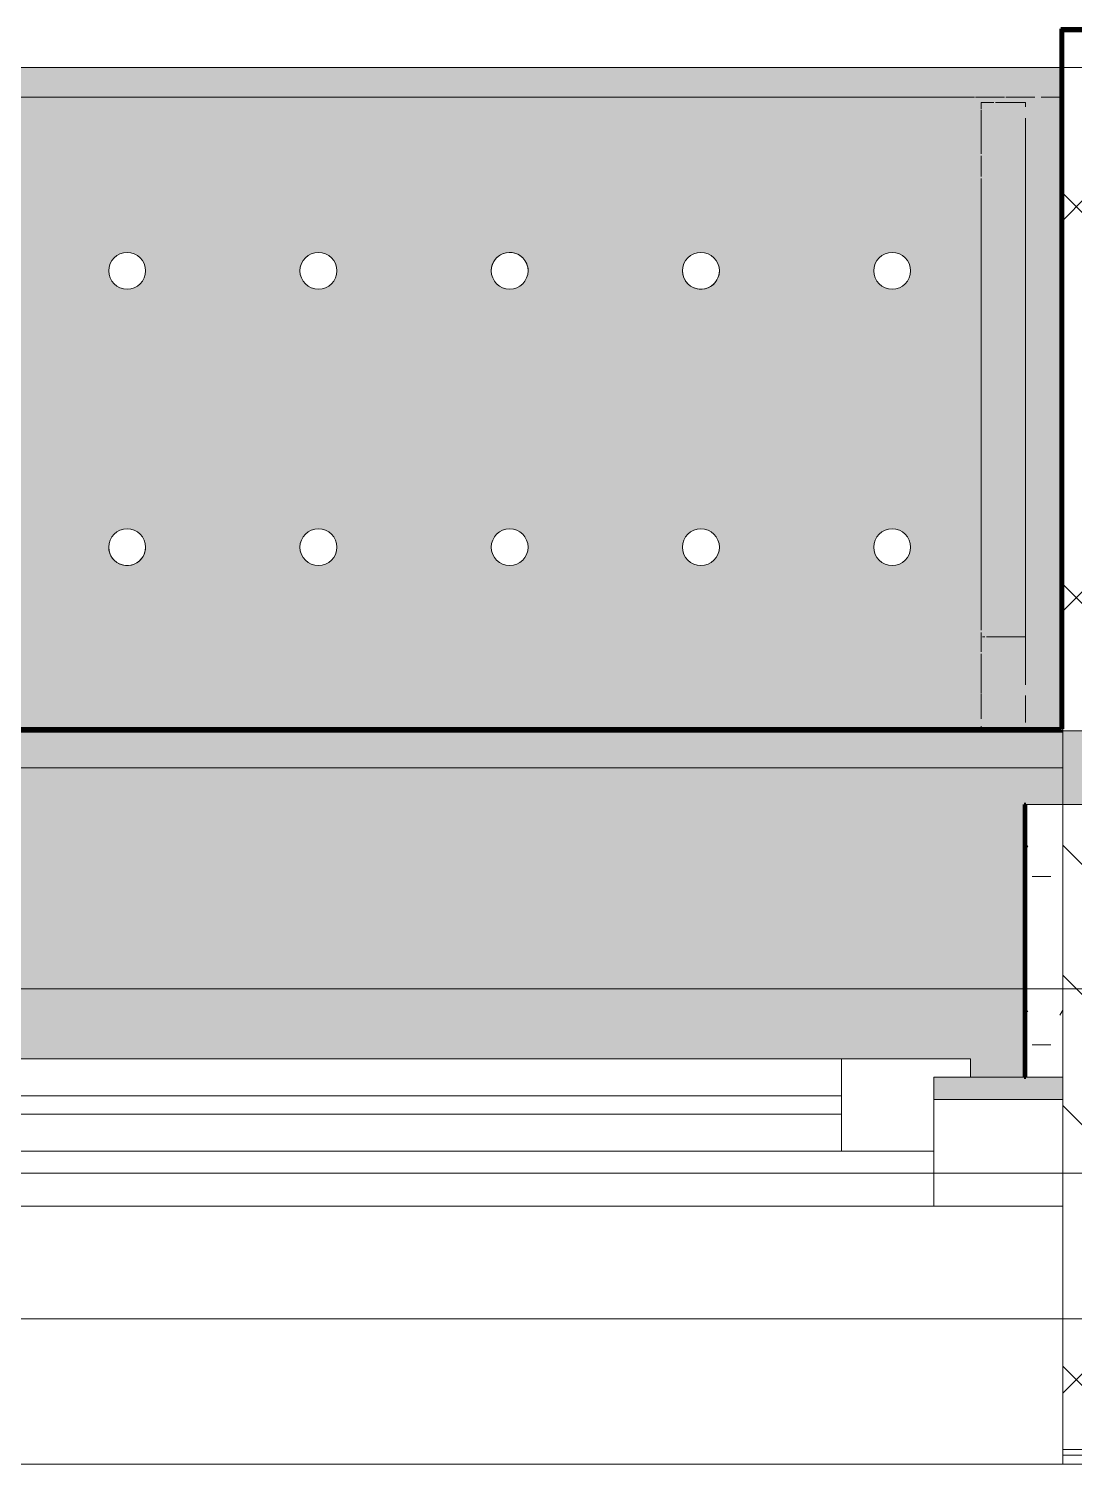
# Model space of a CAD drawing. Header units: millimetres. Extents: x -3245 to 186632, y -8553 to 29000.
# Drawn here: x 11099 to 11666, y -258 to 521 of the extents above; entities that cross this region are included whole.
import ezdxf

# ---------------------------------------------------------------- set-up
doc = ezdxf.new("R2010")
doc.units = ezdxf.units.MM
doc.linetypes.add('Осевая', pattern=[3175, 635, -476.25, 1587.5, -476.25])
for name, color, linetype, lineweight in [('A-GLAZ', 7, 'Continuous', 9), ('A-GLAZ-1', 7, 'Continuous', 13), ('A-WALL', 7, 'Continuous', 9), ('I-WALL', 7, 'Continuous', 9), ('Оси-2', 7, 'Осевая', 9)]:
    doc.layers.add(name, color=color, linetype=linetype, lineweight=lineweight)
for name, color, linetype, lineweight, true_color in [('A-WALL-1', 7, 'Continuous', 9, 0xc0c0c0), ('A-WALL-4', 7, 'Continuous', 9, 0xff80c0), ('I-WALL-10', 7, 'Continuous', 80, 0xff80c0), ('I-WALL-23', 7, 'Continuous', 80, 0xffd2ff), ('I-WALL-5', 7, 'Continuous', 9, 0xc0c0c0), ('I-WALL-6', 7, 'Continuous', 9, 0xcbc7bf), ('I-WALL-8', 7, 'Continuous', 9, 0xd1cbbf), ('S-WALL-ANLY', 7, 'Continuous', 13, 0x008040), ('S-WALL-ANLY-1', 7, 'Continuous', 5, 0x008040), ('Знаки-2', 9, 'Continuous', 9, 0x808080), ('Знаки-3', 7, 'Continuous', 9, 0xd1cabb), ('Знаки-5', 7, 'Continuous', 9, 0xc1bbaf), ('Знаки-6', 7, 'Continuous', 9, 0xaba79f), ('Знаки-7', 7, 'Continuous', 9, 0xd5cdbe), ('Знаки-8', 7, 'Continuous', 9, 0xccc5b7), ('Знаки-9', 7, 'Continuous', 9, 0xd4ccbd)]:
    doc.layers.add(name, color=color, linetype=linetype, lineweight=lineweight, true_color=true_color)
doc.layers.add('Знаки-4', color=7, linetype='Continuous', lineweight=9, transparency=0.5)
pattern_1 = [(0, (0, 0), (121.92, 30.48), [10.058, -81.382, 10.058, -81.382, -487.68]), (0, (0, 0), (121.92, 30.48), [-182.88, 10.058, -172.822, 10.058, -81.382, -213.36]), (0, (0, 0), (121.92, 30.48), [-457.2, 10.058, -50.902, 10.058, -142.342]), (120, (45.72, 15.24), (-87.356454, 90.34582), [10.058, -81.382, 10.058, -81.382, -487.68]), (120, (45.72, 15.24), (-87.356454, 90.34582), [-182.88, 10.058, -172.822, 10.058, -81.382, -213.36]), (120, (45.72, 15.24), (-87.356454, 90.34582), [-457.2, 10.058, -50.902, 10.058, -142.342]), (240, (60.96, 76.2), (-34.563546, -120.82582), [10.058, -81.382, 10.058, -81.382, -487.68]), (240, (60.96, 76.2), (-34.563546, -120.82582), [-182.88, 10.058, -172.822, 10.058, -81.382, -213.36]), (240, (60.96, 76.2), (-34.563546, -120.82582), [-457.2, 10.058, -50.902, 10.058, -142.342])]
pattern_2 = [(45, (0, 0), (-106.066, 106.066), []), (135, (0, 0), (-106.066, -106.066), [])]

# ---------------------------------------------------------------- blocks, each defined once
blk = doc.blocks.new('120_Окно_СКБ_2Ст - 120_Окно_СКБ_2Ст 3100х2500 _мал_створка слева_ 2-V23-План отделки стен 2 этажа в осях 1-12')
at = {"layer": 'A-GLAZ'}
for p, q in [((1550, -57), (-1550, -57)), ((-1430, -107), (600, -107)), ((600, -117), (-1430, -117)), ((-1530, -127), (-1500, -127))]:
    blk.add_line(p, q, dxfattribs=at)
at = {"layer": 'A-GLAZ-1'}
for p, q in [((-1550, -127), (-1550, -57)), ((-1550, -57), (-1480, -57)), ((-1480, -57), (-1480, -127)), ((650, -87), (-1480, -87)), ((-1480, -87), (-1480, -127)), ((-1430, -137), (-1430, -87)), ((-1480, -127), (-1550, -127)), ((-1480, -127), (-1500, -127)), ((-1500, -127), (-1500, -137)), ((-1500, -137), (670, -137)), ((670, -137), (-1500, -137))]:
    blk.add_line(p, q, dxfattribs=at)
blk = doc.blocks.new('Зашивка радиатора_ с перфорацией М6 - Зашивка радиатора_ с перфорацией М6-30947167-План отделки стен 2 этажа в осях 1-12')
at = {"layer": 'Знаки-4'}
for points in [[(1880, 380), (1830, 380), (1830, 368), (1850, 368), (1850, 358), (-320, 358), (-320, 368), (-300, 368), (-300.23, 380), (-370, 380), (-370, 368), (-350, 368), (-350, 220), (-370, 220), (-369.96, 180), (2690, 180), (2690, 380), (2660, 380), (2660, 368), (2680, 368), (2680, 358), (1880, 358), (1880, 368), (1900, 368), (1900, 380)], [(2682.15, -163.94), (-370, -163.94), (-370, -179.94), (2690, -179.94), (2689.45, -163.94), (2682.38, -163.94)], [(-225.86, -163.94), (-260, -164.51), (-259.32, -179.94), (-220, -179.94), (-220.68, -163.94), (-222.83, -163.94)], [(-225.86, -163.94), (-260, -164.51), (-259.32, -179.94), (-220, -179.94), (-220.68, -163.94), (-222.83, -163.94)], [(-239.38, -163.94), (-250, -163.94), (-249.66, -179.94), (-230, -179.94), (-230.34, -163.94), (-237.41, -163.94)], [(-230, -163.94), (-250, -163.94), (-249.66, -179.94), (-230, -179.94), (-230, -164.72)], [(-145.18, -163.94), (-160, -164.19), (-159.32, -179.94), (-120, -179.94), (-120.68, -163.94), (-140.07, -163.94)], [(-132.49, -163.94), (-160, -164.19), (-159.32, -179.94), (-120, -179.94), (-120.68, -163.94), (-131.34, -163.94)], [(-131.34, -163.94), (-150, -164.63), (-149.66, -179.94), (-130, -179.94), (-130.34, -163.94)], [(-135, -163.94), (-150, -164.63), (-149.66, -179.94), (-130, -179.94), (-130.34, -163.94), (-134.82, -163.94)], [(-54.14, -163.94), (-60, -163.94), (-59.32, -179.94), (-20, -179.94), (-20.68, -163.94), (-50, -163.94)], [(-35, -163.94), (-60, -163.94), (-59.32, -179.94), (-20, -179.94), (-20.68, -163.94), (-34.82, -163.94)], [(-47.07, -163.94), (-50, -163.94), (-49.66, -179.94), (-30, -179.94), (-30.34, -163.94), (-45.18, -163.94)], [(-47.07, -163.94), (-50, -163.94), (-49.66, -179.94), (-30, -179.94), (-30.34, -163.94), (-45.18, -163.94)], [(40, -163.94), (40.68, -179.94), (80, -179.94), (79.32, -163.94), (40.68, -163.94)], [(54.82, -163.94), (40, -163.94), (40.68, -179.94), (80, -179.94), (79.32, -163.94), (55, -163.94)], [(52.93, -163.94), (50, -163.94), (50.34, -179.94), (70, -179.94), (69.66, -163.94), (54.82, -163.94)], [(60, -163.94), (50, -163.94), (50.34, -179.94), (70, -179.94), (69.66, -163.94), (62.59, -163.94)], [(160, -163.94), (140, -163.94), (140.68, -179.94), (180, -179.94), (179.32, -163.94), (165.18, -163.94)], [(140, -163.94), (140.68, -179.94), (180, -179.94), (179.32, -163.94), (140.68, -163.94)], [(167.07, -163.94), (150, -163.94), (150.34, -179.94), (170, -179.94), (169.66, -163.94), (168.66, -163.94)], [(150.34, -163.94), (150, -163.94), (150.34, -179.94), (170, -179.94), (169.66, -163.94), (151.34, -163.94)]]:
    blk.add_hatch(color=256, dxfattribs=at).paths.add_polyline_path(points)
h = blk.add_hatch(color=256, dxfattribs=at)
h.paths.add_polyline_path([(2690, 180), (-370, 179), (-370, -179.94), (2690, -179.94), (2690, 135.79)])
h.paths.add_polyline_path([(1175, 90.35), (1180, 89.02), (1183.66, 85.35), (1185, 80.35), (1183.66, 75.35), (1180, 71.69), (1175, 70.35), (1170, 71.69), (1166.34, 75.35), (1165, 80.35), (1166.34, 85.35), (1170, 89.02), (1172.41, 90.01)])
h.paths.add_polyline_path([(1071.25, 90.35), (1076.25, 89.02), (1079.91, 85.35), (1081.25, 80.35), (1079.91, 75.35), (1076.25, 71.69), (1071.25, 70.35), (1066.25, 71.69), (1062.59, 75.35), (1061.25, 80.35), (1062.59, 85.35), (1066.25, 89.02), (1068.66, 90.01)])
h.paths.add_polyline_path([(1278.75, 90.35), (1283.75, 89.02), (1287.41, 85.35), (1288.75, 80.35), (1287.41, 75.35), (1283.75, 71.69), (1278.75, 70.35), (1273.75, 71.69), (1270.09, 75.35), (1268.75, 80.35), (1270.09, 85.35), (1273.75, 89.02), (1276.16, 90.01)])
h.paths.add_polyline_path([(967.5, 90.35), (972.5, 89.02), (976.16, 85.35), (977.5, 80.35), (976.16, 75.35), (972.5, 71.69), (967.5, 70.35), (962.5, 71.69), (958.84, 75.35), (957.5, 80.35), (958.84, 85.35), (962.5, 89.02), (964.91, 90.01)])
h.paths.add_polyline_path([(2523.75, 90.35), (2528.75, 89.02), (2532.41, 85.35), (2533.75, 80.35), (2532.41, 75.35), (2528.75, 71.69), (2523.75, 70.35), (2518.75, 71.69), (2515.09, 75.35), (2513.75, 80.35), (2515.09, 85.35), (2518.75, 89.02), (2521.16, 90.01)])
h.paths.add_polyline_path([(1486.25, 90.35), (1491.25, 89.02), (1494.91, 85.35), (1496.25, 80.35), (1494.91, 75.35), (1491.25, 71.69), (1486.25, 70.35), (1481.25, 71.69), (1477.59, 75.35), (1476.25, 80.35), (1477.59, 85.35), (1481.25, 89.02), (1483.66, 90.01)])
h.paths.add_polyline_path([(2212.5, 90.35), (2217.5, 89.02), (2221.16, 85.35), (2222.5, 80.35), (2221.16, 75.35), (2217.5, 71.69), (2212.5, 70.35), (2207.5, 71.69), (2203.84, 75.35), (2202.5, 80.35), (2203.84, 85.35), (2207.5, 89.02), (2209.91, 90.01)])
h.paths.add_polyline_path([(863.75, 90.35), (868.75, 89.02), (872.41, 85.35), (873.75, 80.35), (872.41, 75.35), (868.75, 71.69), (863.75, 70.35), (858.75, 71.69), (855.09, 75.35), (853.75, 80.35), (855.09, 85.35), (858.75, 89.02), (861.16, 90.01)])
h.paths.add_polyline_path([(2316.25, 90.35), (2321.25, 89.02), (2324.91, 85.35), (2326.25, 80.35), (2324.91, 75.35), (2321.25, 71.69), (2316.25, 70.35), (2311.25, 71.69), (2307.59, 75.35), (2306.25, 80.35), (2307.59, 85.35), (2311.25, 89.02), (2313.66, 90.01)])
h.paths.add_polyline_path([(1797.5, 90.35), (1802.5, 89.02), (1806.16, 85.35), (1807.5, 80.35), (1806.16, 75.35), (1802.5, 71.69), (1797.5, 70.35), (1792.5, 71.69), (1788.84, 75.35), (1787.5, 80.35), (1788.84, 85.35), (1792.5, 89.02), (1794.91, 90.01)])
h.paths.add_polyline_path([(1382.5, 90.35), (1387.5, 89.02), (1391.16, 85.35), (1392.5, 80.35), (1391.16, 75.35), (1387.5, 71.69), (1382.5, 70.35), (1377.19, 71.94), (1373.84, 75.35), (1372.5, 80.35), (1373.84, 85.35), (1377.5, 89.02), (1379.91, 90.01)])
h.paths.add_polyline_path([(2627.5, 90.35), (2632.5, 89.02), (2636.16, 85.35), (2637.5, 80.35), (2636.16, 75.35), (2632.5, 71.69), (2627.5, 70.35), (2622.5, 71.69), (2618.84, 75.35), (2617.5, 80.35), (2618.84, 85.35), (2622.5, 89.02), (2624.91, 90.01)])
h.paths.add_polyline_path([(1901.25, 90.35), (1906.25, 89.02), (1909.91, 85.35), (1911.25, 80.35), (1909.91, 75.35), (1906.25, 71.69), (1901.25, 70.35), (1896.25, 71.69), (1892.59, 75.35), (1891.25, 80.35), (1892.59, 85.35), (1896.25, 89.02), (1898.66, 90.01)])
h.paths.add_polyline_path([(2420, 90.35), (2425, 89.02), (2428.66, 85.35), (2430, 80.35), (2428.66, 75.35), (2425, 71.69), (2420, 70.35), (2415, 71.69), (2411.34, 75.35), (2410, 80.35), (2411.34, 85.35), (2415, 89.02), (2417.41, 90.01)])
h.paths.add_polyline_path([(2005, 90.35), (2010, 89.02), (2013.66, 85.35), (2015, 80.35), (2013.66, 75.35), (2010, 71.69), (2005, 70.35), (2000, 71.69), (1996.34, 75.35), (1995, 80.35), (1996.34, 85.35), (2000, 89.02), (2002.41, 90.01)])
h.paths.add_polyline_path([(1693.75, 90.35), (1698.75, 89.02), (1702.41, 85.35), (1703.75, 80.35), (1702.41, 75.35), (1698.75, 71.69), (1693.75, 70.35), (1688.75, 71.69), (1685.09, 75.35), (1683.75, 80.35), (1685.09, 85.35), (1688.75, 89.02), (1691.16, 90.01)])
h.paths.add_polyline_path([(1590, 90.35), (1595, 89.02), (1598.66, 85.35), (1600, 80.35), (1598.66, 75.35), (1595, 71.69), (1590, 70.35), (1585, 71.69), (1581.34, 75.35), (1580, 80.35), (1581.34, 85.35), (1585, 89.02), (1587.41, 90.01)])
h.paths.add_polyline_path([(2108.75, 90.35), (2113.75, 89.02), (2117.41, 85.35), (2118.75, 80.35), (2117.41, 75.35), (2113.75, 71.69), (2108.75, 70.35), (2103.75, 71.69), (2100.09, 75.35), (2098.75, 80.35), (2100.09, 85.35), (2103.75, 89.02), (2106.16, 90.01)])
h.paths.add_polyline_path([(-70, 90.35), (-65, 89.02), (-61.34, 85.35), (-60, 80.35), (-61.34, 75.35), (-65, 71.69), (-70, 70.35), (-75, 71.69), (-78.66, 75.35), (-80, 80.35), (-78.66, 85.35), (-75, 89.02), (-72.59, 90.01)])
h.paths.add_polyline_path([(760, 90.35), (765, 89.02), (768.66, 85.35), (770, 80.35), (768.66, 75.35), (765, 71.69), (760, 70.35), (755, 71.69), (751.34, 75.35), (750, 80.35), (751.34, 85.35), (755, 89.02), (757.41, 90.01)])
h.paths.add_polyline_path([(656.25, 90.35), (661.25, 89.02), (664.91, 85.35), (666.25, 80.35), (664.91, 75.35), (661.25, 71.69), (656.25, 70.35), (651.25, 71.69), (647.59, 75.35), (646.25, 80.35), (647.59, 85.35), (651.25, 89.02), (653.66, 90.01)])
h.paths.add_polyline_path([(-277.5, 90.35), (-272.5, 89.02), (-268.84, 85.35), (-267.5, 80.35), (-268.84, 75.35), (-272.5, 71.69), (-277.5, 70.35), (-282.5, 71.69), (-286.16, 75.35), (-287.5, 80.35), (-286.16, 85.35), (-282.5, 89.02), (-280.09, 90.01)])
h.paths.add_polyline_path([(-173.75, 90.35), (-168.75, 89.02), (-165.09, 85.35), (-163.75, 80.35), (-165.09, 75.35), (-168.75, 71.69), (-173.75, 70.35), (-178.75, 71.69), (-182.41, 75.35), (-183.75, 80.35), (-182.41, 85.35), (-178.75, 89.02), (-176.34, 90.01)])
h.paths.add_polyline_path([(33.75, 90.35), (38.75, 89.02), (42.41, 85.35), (43.75, 80.35), (42.41, 75.35), (38.75, 71.69), (33.75, 70.35), (28.75, 71.69), (25.09, 75.35), (23.75, 80.35), (25.09, 85.35), (28.75, 89.02), (31.16, 90.01)])
h.paths.add_polyline_path([(448.75, 90.35), (453.75, 89.02), (457.41, 85.35), (458.75, 80.35), (457.41, 75.35), (453.75, 71.69), (448.75, 70.35), (443.75, 71.69), (440.09, 75.35), (438.75, 80.35), (440.09, 85.35), (443.75, 89.02), (446.16, 90.01)])
h.paths.add_polyline_path([(241.25, 90.35), (246.25, 89.02), (249.91, 85.35), (251.25, 80.35), (249.91, 75.35), (246.25, 71.69), (241.25, 70.35), (236.25, 71.69), (232.59, 75.35), (231.25, 80.35), (232.59, 85.35), (236.25, 89.02), (238.66, 90.01)])
h.paths.add_polyline_path([(137.5, 90.35), (142.5, 89.02), (146.16, 85.35), (147.5, 80.35), (146.16, 75.35), (142.5, 71.69), (137.5, 70.35), (132.5, 71.69), (128.84, 75.35), (127.5, 80.35), (128.84, 85.35), (132.5, 89.02), (134.91, 90.01)])
h.paths.add_polyline_path([(552.5, 90.35), (557.5, 89.02), (561.16, 85.35), (562.5, 80.35), (561.16, 75.35), (557.5, 71.69), (552.5, 70.35), (547.5, 71.69), (543.84, 75.35), (542.5, 80.35), (543.84, 85.35), (547.5, 89.02), (549.91, 90.01)])
h.paths.add_polyline_path([(345, 90.35), (350, 89.02), (353.66, 85.35), (355, 80.35), (353.66, 75.35), (350, 71.69), (345, 70.35), (340, 71.69), (336.34, 75.35), (335, 80.35), (336.34, 85.35), (340, 89.02), (342.41, 90.01)])
h.paths.add_polyline_path([(2108.75, -59.65), (2113.75, -60.98), (2117.41, -64.65), (2118.75, -69.65), (2117.41, -74.65), (2113.75, -78.31), (2108.75, -79.65), (2103.75, -78.31), (2100.09, -74.65), (2098.75, -69.65), (2100.09, -64.65), (2103.75, -60.98), (2106.16, -59.99)])
h.paths.add_polyline_path([(1278.75, -59.65), (1283.75, -60.98), (1287.41, -64.65), (1288.75, -69.65), (1287.41, -74.65), (1283.75, -78.31), (1278.75, -79.65), (1273.75, -78.31), (1270.09, -74.65), (1268.75, -69.65), (1270.09, -64.65), (1273.75, -60.98), (1276.16, -59.99)])
h.paths.add_polyline_path([(1071.25, -59.65), (1076.25, -60.98), (1079.91, -64.65), (1081.25, -69.65), (1079.91, -74.65), (1076.25, -78.31), (1071.25, -79.65), (1066.25, -78.31), (1062.59, -74.65), (1061.25, -69.65), (1062.59, -64.65), (1066.25, -60.98), (1068.66, -59.99)])
h.paths.add_polyline_path([(2316.25, -59.65), (2321.25, -60.98), (2324.91, -64.65), (2326.25, -69.65), (2324.91, -74.65), (2321.25, -78.31), (2316.25, -79.65), (2311.25, -78.31), (2307.59, -74.65), (2306.25, -69.65), (2307.59, -64.65), (2311.25, -60.98), (2313.66, -59.99)])
h.paths.add_polyline_path([(1382.5, -59.65), (1387.5, -60.98), (1391.16, -64.65), (1392.5, -69.65), (1391.16, -74.65), (1387.5, -78.31), (1382.5, -79.65), (1377.19, -78.06), (1373.84, -74.65), (1372.5, -69.65), (1373.84, -64.65), (1377.5, -60.98), (1379.91, -59.99)])
h.paths.add_polyline_path([(1175, -59.65), (1180, -60.98), (1183.66, -64.65), (1185, -69.65), (1183.66, -74.65), (1180, -78.31), (1175, -79.65), (1170, -78.31), (1166.34, -74.65), (1165, -69.65), (1166.34, -64.65), (1170, -60.98), (1172.41, -59.99)])
h.paths.add_polyline_path([(2420, -59.65), (2425, -60.98), (2428.66, -64.65), (2430, -69.65), (2428.66, -74.65), (2425, -78.31), (2420, -79.65), (2415, -78.31), (2411.34, -74.65), (2410, -69.65), (2411.34, -64.65), (2415, -60.98), (2417.41, -59.99)])
h.paths.add_polyline_path([(2212.5, -59.65), (2217.5, -60.98), (2221.16, -64.65), (2222.5, -69.65), (2221.16, -74.65), (2217.5, -78.31), (2212.5, -79.65), (2207.5, -78.31), (2203.84, -74.65), (2202.5, -69.65), (2203.84, -64.65), (2207.5, -60.98), (2209.91, -59.99)])
h.paths.add_polyline_path([(1797.5, -59.65), (1802.5, -60.98), (1806.16, -64.65), (1807.5, -69.65), (1806.16, -74.65), (1802.5, -78.31), (1797.5, -79.65), (1792.5, -78.31), (1788.84, -74.65), (1787.5, -69.65), (1788.84, -64.65), (1792.5, -60.98), (1794.91, -59.99)])
h.paths.add_polyline_path([(1901.25, -59.65), (1906.25, -60.98), (1909.91, -64.65), (1911.25, -69.65), (1909.91, -74.65), (1906.25, -78.31), (1901.25, -79.65), (1896.25, -78.31), (1892.59, -74.65), (1891.25, -69.65), (1892.59, -64.65), (1896.25, -60.98), (1898.66, -59.99)])
h.paths.add_polyline_path([(2005, -59.65), (2010, -60.98), (2013.66, -64.65), (2015, -69.65), (2013.66, -74.65), (2010, -78.31), (2005, -79.65), (2000, -78.31), (1996.34, -74.65), (1995, -69.65), (1996.34, -64.65), (2000, -60.98), (2002.41, -59.99)])
h.paths.add_polyline_path([(1486.25, -59.65), (1491.25, -60.98), (1494.91, -64.65), (1496.25, -69.65), (1494.91, -74.65), (1491.25, -78.31), (1486.25, -79.65), (1481.25, -78.31), (1477.59, -74.65), (1476.25, -69.65), (1477.59, -64.65), (1481.25, -60.98), (1483.66, -59.99)])
h.paths.add_polyline_path([(967.5, -59.65), (972.5, -60.98), (976.16, -64.65), (977.5, -69.65), (976.16, -74.65), (972.5, -78.31), (967.5, -79.65), (962.5, -78.31), (958.84, -74.65), (957.5, -69.65), (958.84, -64.65), (962.5, -60.98), (964.91, -59.99)])
h.paths.add_polyline_path([(1590, -59.65), (1595, -60.98), (1598.66, -64.65), (1600, -69.65), (1598.66, -74.65), (1595, -78.31), (1590, -79.65), (1585, -78.31), (1581.34, -74.65), (1580, -69.65), (1581.34, -64.65), (1585, -60.98), (1587.41, -59.99)])
h.paths.add_polyline_path([(1693.75, -59.65), (1698.75, -60.98), (1702.41, -64.65), (1703.75, -69.65), (1702.41, -74.65), (1698.75, -78.31), (1693.75, -79.65), (1688.75, -78.31), (1685.09, -74.65), (1683.75, -69.65), (1685.09, -64.65), (1688.75, -60.98), (1691.16, -59.99)])
h.paths.add_polyline_path([(760, -59.65), (765, -60.98), (768.66, -64.65), (770, -69.65), (768.66, -74.65), (765, -78.31), (760, -79.65), (755, -78.31), (751.34, -74.65), (750, -69.65), (751.34, -64.65), (755, -60.98), (757.41, -59.99)])
h.paths.add_polyline_path([(2627.5, -59.65), (2632.5, -60.98), (2636.16, -64.65), (2637.5, -69.65), (2636.16, -74.65), (2632.5, -78.31), (2627.5, -79.65), (2622.5, -78.31), (2618.84, -74.65), (2617.5, -69.65), (2618.84, -64.65), (2622.5, -60.98), (2624.91, -59.99)])
h.paths.add_polyline_path([(863.75, -59.65), (868.75, -60.98), (872.41, -64.65), (873.75, -69.65), (872.41, -74.65), (868.75, -78.31), (863.75, -79.65), (858.75, -78.31), (855.09, -74.65), (853.75, -69.65), (855.09, -64.65), (858.75, -60.98), (861.16, -59.99)])
h.paths.add_polyline_path([(2523.75, -59.65), (2528.75, -60.98), (2532.41, -64.65), (2533.75, -69.65), (2532.41, -74.65), (2528.75, -78.31), (2523.75, -79.65), (2518.75, -78.31), (2515.09, -74.65), (2513.75, -69.65), (2515.09, -64.65), (2518.75, -60.98), (2521.16, -59.99)])
h.paths.add_polyline_path([(552.5, -59.65), (557.5, -60.98), (561.16, -64.65), (562.5, -69.65), (561.16, -74.65), (557.5, -78.31), (552.5, -79.65), (547.5, -78.31), (543.84, -74.65), (542.5, -69.65), (543.84, -64.65), (547.5, -60.98), (549.91, -59.99)])
h.paths.add_polyline_path([(656.25, -59.65), (661.25, -60.98), (664.91, -64.65), (666.25, -69.65), (664.91, -74.65), (661.25, -78.31), (656.25, -79.65), (651.25, -78.31), (647.59, -74.65), (646.25, -69.65), (647.59, -64.65), (651.25, -60.98), (653.66, -59.99)])
h.paths.add_polyline_path([(137.5, -59.65), (142.5, -60.98), (146.16, -64.65), (147.5, -69.65), (146.16, -74.65), (142.5, -78.31), (137.5, -79.65), (132.5, -78.31), (128.84, -74.65), (127.5, -69.65), (128.84, -64.65), (132.5, -60.98), (134.91, -59.99)])
h.paths.add_polyline_path([(-70, -59.65), (-65, -60.98), (-61.34, -64.65), (-60, -69.65), (-61.34, -74.65), (-65, -78.31), (-70, -79.65), (-75, -78.31), (-78.66, -74.65), (-80, -69.65), (-78.66, -64.65), (-75, -60.98), (-72.59, -59.99)])
h.paths.add_polyline_path([(33.75, -59.65), (38.75, -60.98), (42.41, -64.65), (43.75, -69.65), (42.41, -74.65), (38.75, -78.31), (33.75, -79.65), (28.75, -78.31), (25.09, -74.65), (23.75, -69.65), (25.09, -64.65), (28.75, -60.98), (31.16, -59.99)])
h.paths.add_polyline_path([(448.75, -59.65), (453.75, -60.98), (457.41, -64.65), (458.75, -69.65), (457.41, -74.65), (453.75, -78.31), (448.75, -79.65), (443.75, -78.31), (440.09, -74.65), (438.75, -69.65), (440.09, -64.65), (443.75, -60.98), (446.16, -59.99)])
h.paths.add_polyline_path([(241.25, -59.65), (246.25, -60.98), (249.91, -64.65), (251.25, -69.65), (249.91, -74.65), (246.25, -78.31), (241.25, -79.65), (236.25, -78.31), (232.59, -74.65), (231.25, -69.65), (232.59, -64.65), (236.25, -60.98), (238.66, -59.99)])
h.paths.add_polyline_path([(345, -59.65), (350, -60.98), (353.66, -64.65), (355, -69.65), (353.66, -74.65), (350, -78.31), (345, -79.65), (340, -78.31), (336.34, -74.65), (335, -69.65), (336.34, -64.65), (340, -60.98), (342.41, -59.99)])
h.paths.add_polyline_path([(-277.5, -59.65), (-272.5, -60.98), (-268.84, -64.65), (-267.5, -69.65), (-268.84, -74.65), (-272.5, -78.31), (-277.5, -79.65), (-282.5, -78.31), (-286.16, -74.65), (-287.5, -69.65), (-286.16, -64.65), (-282.5, -60.98), (-280.09, -59.99)])
h.paths.add_polyline_path([(-173.75, -59.65), (-168.75, -60.98), (-165.09, -64.65), (-163.75, -69.65), (-165.09, -74.65), (-168.75, -78.31), (-173.75, -79.65), (-178.75, -78.31), (-182.41, -74.65), (-183.75, -69.65), (-182.41, -64.65), (-178.75, -60.98), (-176.34, -59.99)])
at = {"layer": 'Знаки-2'}
for p, q in [((-300.23, 380), (-370, 380)), ((-370, 180), (2690, 180)), ((2690, 180), (-370, 180)), ((-370, -179.94), (2690, -179.94))]:
    blk.add_line(p, q, dxfattribs=at)
for centre, start, end in [((-277.5, 80.35), 0, 180), ((-173.75, 80.35), 0, 180), ((-70, 80.35), 0, 180), ((33.75, 80.35), 0, 180), ((137.5, 80.35), 0, 180), ((-277.5, 80.35), 180, 360), ((-173.75, 80.35), 180, 0), ((-70, 80.35), 180, 0), ((33.75, 80.35), 180, 360), ((137.5, 80.35), 180, 0), ((-277.5, -69.65), 0, 180), ((-173.75, -69.65), 0, 180), ((-70, -69.65), 0, 180), ((33.75, -69.65), 0, 180), ((137.5, -69.65), 0, 180), ((-277.5, -69.65), 180, 0), ((-173.75, -69.65), 180, 0), ((-70, -69.65), 180, 0), ((33.75, -69.65), 180, 0), ((137.5, -69.65), 180, 0)]:
    blk.add_arc(centre, 10, start, end, dxfattribs=at)
at = {"layer": 'Знаки-3'}
for p, q in [((-250, -163.94), (-259.32, -163.94)), ((-250, -163.94), (-245.19, -163.94)), ((-245.19, -163.94), (-250, -163.94)), ((-245, -163.94), (-240, -163.94)), ((-240, -163.94), (-245, -163.94)), ((-239.37, -163.94), (-235, -163.94)), ((-235, -163.94), (-239.37, -163.94)), ((-234.81, -163.94), (-230, -163.94)), ((-230, -163.94), (-234.81, -163.94)), ((-222.83, -163.94), (-230, -163.94)), ((-220.68, -163.94), (-222.68, -163.94)), ((-157.32, -163.94), (-159.32, -163.94)), ((-150, -163.94), (-156.62, -163.94)), ((-150, -163.94), (-145.19, -163.94)), ((-145.19, -163.94), (-150, -163.94)), ((-145, -163.94), (-140.07, -163.94)), ((-140.07, -163.94), (-145, -163.94)), ((-140, -163.94), (-135, -163.94)), ((-135, -163.94), (-140, -163.94)), ((-134.81, -163.94), (-130, -163.94)), ((-130, -163.94), (-134.81, -163.94)), ((-123.52, -163.94), (-130, -163.94)), ((-120.68, -163.94), (-122.68, -163.94)), ((-50, -163.94), (-59.32, -163.94)), ((-48.72, -163.94), (-45.18, -163.94)), ((-45.18, -163.94), (-48.72, -163.94)), ((-45, -163.94), (-35, -163.94)), ((-35, -163.94), (-45, -163.94)), ((-34.82, -163.94), (-31.28, -163.94)), ((-31.28, -163.94), (-34.82, -163.94)), ((-20.68, -163.94), (-30, -163.94)), ((50, -163.94), (40.68, -163.94)), ((50, -163.94), (54.81, -163.94)), ((54.81, -163.94), (50, -163.94)), ((55, -163.94), (65, -163.94)), ((65, -163.94), (55, -163.94)), ((65.19, -163.94), (70, -163.94)), ((70, -163.94), (65.19, -163.94)), ((79.32, -163.94), (70, -163.94)), ((150, -163.94), (140.68, -163.94)), ((150, -163.94), (154.81, -163.94)), ((154.81, -163.94), (150, -163.94)), ((155, -163.94), (165, -163.94)), ((165, -163.94), (155, -163.94)), ((165.19, -163.94), (170, -163.94)), ((170, -163.94), (165.19, -163.94)), ((179.32, -163.94), (170, -163.94)), ((-259.32, -179.94), (-250, -179.94)), ((-250, -179.94), (-245.19, -179.94)), ((-248.66, -179.94), (-250, -179.94)), ((-245.19, -179.94), (-248.66, -179.94)), ((-245, -179.94), (-235, -179.94)), ((-240, -179.94), (-245, -179.94)), ((-235, -179.94), (-240, -179.94)), ((-234.81, -179.94), (-230, -179.94)), ((-230, -179.94), (-234.81, -179.94)), ((-230, -179.94), (-220.68, -179.94)), ((-159.32, -179.94), (-150, -179.94)), ((-150, -179.94), (-148.66, -179.94)), ((-148.66, -179.94), (-150, -179.94)), ((-148.66, -179.94), (-145.19, -179.94)), ((-145.19, -179.94), (-148.66, -179.94)), ((-145, -179.94), (-140, -179.94)), ((-142.59, -179.94), (-145, -179.94)), ((-135, -179.94), (-142.59, -179.94)), ((-140, -179.94), (-135, -179.94)), ((-134.81, -179.94), (-131.34, -179.94)), ((-130.34, -179.94), (-134.81, -179.94)), ((-131.34, -179.94), (-130, -179.94)), ((-130, -179.94), (-130.34, -179.94)), ((-130, -179.94), (-120.68, -179.94)), ((-59.32, -179.94), (-50, -179.94)), ((-48.72, -179.94), (-45.18, -179.94)), ((-45.18, -179.94), (-48.72, -179.94)), ((-45, -179.94), (-35, -179.94)), ((-35, -179.94), (-45, -179.94)), ((-34.82, -179.94), (-31.28, -179.94)), ((-31.28, -179.94), (-34.82, -179.94)), ((-30, -179.94), (-20.68, -179.94)), ((40.68, -179.94), (50, -179.94)), ((50, -179.94), (52.93, -179.94)), ((54.81, -179.94), (50, -179.94)), ((52.93, -179.94), (54.81, -179.94)), ((55, -179.94), (62.59, -179.94)), ((65, -179.94), (55, -179.94)), ((62.59, -179.94), (65, -179.94)), ((65.19, -179.94), (69.66, -179.94)), ((67.07, -179.94), (65.19, -179.94)), ((70, -179.94), (67.07, -179.94)), ((69.66, -179.94), (70, -179.94)), ((70, -179.94), (79.32, -179.94)), ((140.68, -179.94), (150, -179.94)), ((150, -179.94), (154.81, -179.94)), ((154.81, -179.94), (150, -179.94)), ((155, -179.94), (165, -179.94)), ((157.41, -179.94), (155, -179.94)), ((165, -179.94), (157.41, -179.94)), ((165.19, -179.94), (170, -179.94)), ((170, -179.94), (165.19, -179.94)), ((170, -179.94), (179.32, -179.94))]:
    blk.add_line(p, q, dxfattribs=at)
at = {"layer": 'Знаки-5'}
for p, q in [((-370, 368), (-370, 380)), ((2690, 180), (-370, 180)), ((-370, 180), (2690, 180)), ((-370, -179.94), (-370, 179)), ((-358.26, -163.94), (-370, -163.94)), ((-370, -163.94), (-370, -179.94)), ((-339.21, -163.94), (-354.88, -163.94)), ((-322.71, -163.94), (-338.39, -163.94)), ((-260, -163.94), (-322.14, -163.94)), ((-260, -163.94), (-250, -163.94)), ((-250, -163.94), (-260, -163.94)), ((-250, -163.94), (-240, -163.94)), ((-249.66, -163.94), (-250, -163.94)), ((-248.66, -163.94), (-249.66, -163.94)), ((-240, -163.94), (-248.66, -163.94)), ((-239.37, -163.94), (-230, -163.94)), ((-230, -163.94), (-239.37, -163.94)), ((-230, -163.94), (-222.8, -163.94)), ((-222.8, -163.94), (-230, -163.94)), ((-222.68, -163.94), (-220, -163.94)), ((-220, -163.94), (-222.68, -163.94)), ((-160, -163.94), (-220, -163.94)), ((-160, -163.94), (-157.32, -163.94)), ((-157.32, -163.94), (-160, -163.94)), ((-156.71, -163.94), (-140.07, -163.94)), ((-140.07, -163.94), (-156.71, -163.94)), ((-140, -163.94), (-123.41, -163.94)), ((-123.41, -163.94), (-140, -163.94)), ((-122.68, -163.94), (-120, -163.94)), ((-120, -163.94), (-122.68, -163.94)), ((-60, -163.94), (-120, -163.94)), ((-60, -163.94), (-20, -163.94)), ((-20, -163.94), (-60, -163.94)), ((40, -163.94), (-20, -163.94)), ((40, -163.94), (50, -163.94)), ((50, -163.94), (40, -163.94)), ((50, -163.94), (52.93, -163.94)), ((70, -163.94), (50, -163.94)), ((52.93, -163.94), (70, -163.94)), ((70, -163.94), (80, -163.94)), ((80, -163.94), (70, -163.94)), ((140, -163.94), (80, -163.94)), ((140, -163.94), (180, -163.94)), ((180, -163.94), (140, -163.94)), ((240, -163.94), (180, -163.94)), ((-370, -179.94), (-260, -179.94)), ((-260, -179.94), (-250, -179.94)), ((-250, -179.94), (-260, -179.94)), ((-250, -179.94), (-230, -179.94)), ((-230, -179.94), (-250, -179.94)), ((-230, -179.94), (-220, -179.94)), ((-220, -179.94), (-230, -179.94)), ((-220, -179.94), (-160, -179.94)), ((-160, -179.94), (-120, -179.94)), ((-134.82, -179.94), (-160, -179.94)), ((-120, -179.94), (-134.82, -179.94)), ((-120, -179.94), (-60, -179.94)), ((-60, -179.94), (-20, -179.94)), ((-20, -179.94), (-60, -179.94)), ((-20, -179.94), (40, -179.94)), ((40, -179.94), (50, -179.94)), ((50, -179.94), (40, -179.94)), ((50, -179.94), (70, -179.94)), ((70, -179.94), (50, -179.94)), ((70, -179.94), (80, -179.94)), ((80, -179.94), (70, -179.94)), ((80, -179.94), (140, -179.94)), ((140, -179.94), (140.68, -179.94)), ((180, -179.94), (140, -179.94)), ((140.68, -179.94), (154.82, -179.94)), ((154.82, -179.94), (174.14, -179.94)), ((174.14, -179.94), (180, -179.94)), ((180, -179.94), (240, -179.94))]:
    blk.add_line(p, q, dxfattribs=at)
at = {"layer": 'Знаки-6'}
for p, q in [((-370, 380), (-300.23, 380)), ((-370, -163.94), (-358.26, -163.94)), ((-354.88, -163.94), (-339.21, -163.94)), ((-338.39, -163.94), (-322.71, -163.94)), ((-322.14, -163.94), (2646.93, -163.94)), ((2690, -179.94), (-370, -179.94)), ((2689.45, -179.94), (-370, -179.94))]:
    blk.add_line(p, q, dxfattribs=at)
for centre, start, end in [((-277.5, 80.35), 0, 180), ((-173.75, 80.35), 0, 180), ((-70, 80.35), 0, 180), ((33.75, 80.35), 0, 180), ((137.5, 80.35), 0, 150), ((-277.5, 80.35), 180, 360), ((-173.75, 80.35), 180, 360), ((-70, 80.35), 180, 360), ((33.75, 80.35), 180, 360), ((137.5, 80.35), 150, 180), ((137.5, 80.35), 180, 360), ((-277.5, -69.65), 0, 180), ((-173.75, -69.65), 0, 150), ((-70, -69.65), 0, 180), ((33.75, -69.65), 0, 180), ((137.5, -69.65), 0, 180), ((-277.5, -69.65), 180, 360), ((-173.75, -69.65), 150, 180), ((-173.75, -69.65), 180, 360), ((-70, -69.65), 180, 225), ((-70, -69.65), 300, 360), ((33.75, -69.65), 180, 360), ((137.5, -69.65), 180, 360), ((-70, -69.65), 225, 300)]:
    blk.add_arc(centre, 10, start, end, dxfattribs=at)
at = {"layer": 'Знаки-7'}
for p, q in [((-245.18, -163.94), (-248.66, -163.94)), ((-240, -163.94), (-245, -163.94)), ((-235, -163.94), (-239.38, -163.94)), ((-231.34, -163.94), (-234.82, -163.94)), ((-145.18, -163.94), (-148.66, -163.94)), ((-140.07, -163.94), (-145, -163.94)), ((-135, -163.94), (-140, -163.94)), ((-132.93, -163.94), (-134.82, -163.94)), ((-45.18, -163.94), (-48.66, -163.94)), ((-35, -163.94), (-45, -163.94)), ((-31.34, -163.94), (-34.82, -163.94)), ((54.82, -163.94), (51.34, -163.94)), ((65, -163.94), (55, -163.94)), ((68.66, -163.94), (65.18, -163.94)), ((154.82, -163.94), (151.34, -163.94)), ((165, -163.94), (155, -163.94)), ((168.66, -163.94), (165.18, -163.94)), ((-248.66, -179.94), (-245.18, -179.94)), ((-245, -179.94), (-235, -179.94)), ((-234.82, -179.94), (-231.34, -179.94)), ((-148.66, -179.94), (-145.18, -179.94)), ((-145, -179.94), (-135, -179.94)), ((-134.82, -179.94), (-132.93, -179.94)), ((-48.66, -179.94), (-45.18, -179.94)), ((-45, -179.94), (-35, -179.94)), ((-34.82, -179.94), (-31.34, -179.94)), ((51.34, -179.94), (54.82, -179.94)), ((55, -179.94), (65, -179.94)), ((65.18, -179.94), (68.66, -179.94)), ((151.34, -179.94), (154.82, -179.94)), ((155, -179.94), (165, -179.94)), ((165.18, -179.94), (168.66, -179.94))]:
    blk.add_line(p, q, dxfattribs=at)
at = {"layer": 'Знаки-8'}
for p, q in [((-370, -163.94), (-370, -179.94)), ((-260, -163.94), (-250, -163.94)), ((-250, -163.94), (-260, -163.94)), ((-248.72, -163.94), (-245.18, -163.94)), ((-245.18, -163.94), (-248.72, -163.94)), ((-245, -163.94), (-240, -163.94)), ((-240, -163.94), (-245, -163.94)), ((-239.37, -163.94), (-235, -163.94)), ((-235, -163.94), (-239.37, -163.94)), ((-234.82, -163.94), (-231.28, -163.94)), ((-231.28, -163.94), (-234.82, -163.94)), ((-230, -163.94), (-225.86, -163.94)), ((-222.8, -163.94), (-230, -163.94)), ((-225.86, -163.94), (-222.8, -163.94)), ((-222.68, -163.94), (-220, -163.94)), ((-220, -163.94), (-222.68, -163.94)), ((-160, -163.94), (-159.32, -163.94)), ((-157.32, -163.94), (-160, -163.94)), ((-159.32, -163.94), (-157.32, -163.94)), ((-156.71, -163.94), (-150, -163.94)), ((-150, -163.94), (-156.71, -163.94)), ((-150, -163.94), (-145.19, -163.94)), ((-145.19, -163.94), (-150, -163.94)), ((-145, -163.94), (-140.07, -163.94)), ((-140.07, -163.94), (-145, -163.94)), ((-140, -163.94), (-135, -163.94)), ((-135, -163.94), (-140, -163.94)), ((-134.81, -163.94), (-130, -163.94)), ((-130, -163.94), (-134.81, -163.94)), ((-130, -163.94), (-123.41, -163.94)), ((-123.41, -163.94), (-130, -163.94)), ((-122.68, -163.94), (-120, -163.94)), ((-120, -163.94), (-122.68, -163.94)), ((-60, -163.94), (-50, -163.94)), ((-59.32, -163.94), (-60, -163.94)), ((-50, -163.94), (-59.32, -163.94)), ((-50, -163.94), (-45.19, -163.94)), ((-45.19, -163.94), (-50, -163.94)), ((-45, -163.94), (-37.41, -163.94)), ((-35, -163.94), (-45, -163.94)), ((-37.41, -163.94), (-35, -163.94)), ((-34.81, -163.94), (-30.34, -163.94)), ((-32.93, -163.94), (-34.81, -163.94)), ((-30, -163.94), (-32.93, -163.94)), ((-30.34, -163.94), (-30, -163.94)), ((-30, -163.94), (-20, -163.94)), ((-20, -163.94), (-30, -163.94)), ((40, -163.94), (40.68, -163.94)), ((50, -163.94), (40, -163.94)), ((40.68, -163.94), (50, -163.94)), ((51.28, -163.94), (54.82, -163.94)), ((54.82, -163.94), (51.28, -163.94)), ((55, -163.94), (65, -163.94)), ((65, -163.94), (55, -163.94)), ((65.18, -163.94), (68.72, -163.94)), ((68.72, -163.94), (65.18, -163.94)), ((70, -163.94), (80, -163.94)), ((80, -163.94), (70, -163.94)), ((140, -163.94), (150, -163.94)), ((150, -163.94), (140, -163.94)), ((150, -163.94), (154.81, -163.94)), ((154.81, -163.94), (150, -163.94)), ((155, -163.94), (162.59, -163.94)), ((162.59, -163.94), (155, -163.94)), ((162.59, -163.94), (165, -163.94)), ((165, -163.94), (162.59, -163.94)), ((165.19, -163.94), (167.07, -163.94)), ((169.66, -163.94), (165.19, -163.94)), ((167.07, -163.94), (170, -163.94)), ((170, -163.94), (169.66, -163.94)), ((170, -163.94), (177.32, -163.94)), ((177.32, -163.94), (170, -163.94)), ((177.32, -163.94), (180, -163.94)), ((180, -163.94), (177.32, -163.94)), ((-260, -179.94), (-257.32, -179.94)), ((-250, -179.94), (-260, -179.94)), ((-257.32, -179.94), (-250, -179.94)), ((-248.72, -179.94), (-245.18, -179.94)), ((-245.18, -179.94), (-248.72, -179.94)), ((-245, -179.94), (-240, -179.94)), ((-235, -179.94), (-245, -179.94)), ((-240, -179.94), (-235, -179.94)), ((-234.82, -179.94), (-231.28, -179.94)), ((-231.28, -179.94), (-234.82, -179.94)), ((-230, -179.94), (-225.86, -179.94)), ((-222.68, -179.94), (-230, -179.94)), ((-225.86, -179.94), (-222.68, -179.94)), ((-222.68, -179.94), (-220, -179.94)), ((-220, -179.94), (-222.68, -179.94)), ((-160, -179.94), (-159.32, -179.94)), ((-150, -179.94), (-160, -179.94)), ((-159.32, -179.94), (-154.14, -179.94)), ((-154.14, -179.94), (-150, -179.94)), ((-150, -179.94), (-148.66, -179.94)), ((-148.66, -179.94), (-150, -179.94)), ((-148.66, -179.94), (-145.19, -179.94)), ((-145.19, -179.94), (-148.66, -179.94)), ((-145, -179.94), (-140, -179.94)), ((-140, -179.94), (-145, -179.94)), ((-140, -179.94), (-135, -179.94)), ((-135, -179.94), (-140, -179.94)), ((-134.81, -179.94), (-132.93, -179.94)), ((-131.34, -179.94), (-134.81, -179.94)), ((-132.93, -179.94), (-131.34, -179.94)), ((-131.34, -179.94), (-130, -179.94)), ((-130, -179.94), (-131.34, -179.94)), ((-130, -179.94), (-120.68, -179.94)), ((-120, -179.94), (-130, -179.94)), ((-120.68, -179.94), (-120, -179.94)), ((-60, -179.94), (-59.32, -179.94)), ((-50, -179.94), (-60, -179.94)), ((-59.32, -179.94), (-50, -179.94)), ((-50, -179.94), (-47.07, -179.94)), ((-48.66, -179.94), (-50, -179.94)), ((-45.19, -179.94), (-48.66, -179.94)), ((-47.07, -179.94), (-45.19, -179.94)), ((-45, -179.94), (-40, -179.94)), ((-37.41, -179.94), (-45, -179.94)), ((-40, -179.94), (-35, -179.94)), ((-35, -179.94), (-37.41, -179.94)), ((-34.81, -179.94), (-30, -179.94)), ((-30, -179.94), (-34.81, -179.94)), ((-30, -179.94), (-22.68, -179.94)), ((-20.68, -179.94), (-30, -179.94)), ((-22.68, -179.94), (-20, -179.94)), ((-20, -179.94), (-20.68, -179.94)), ((40, -179.94), (42.68, -179.94)), ((50, -179.94), (40, -179.94)), ((42.68, -179.94), (50, -179.94)), ((51.28, -179.94), (54.82, -179.94)), ((54.82, -179.94), (51.28, -179.94)), ((55, -179.94), (65, -179.94)), ((60, -179.94), (55, -179.94)), ((65, -179.94), (60, -179.94)), ((65.18, -179.94), (68.72, -179.94)), ((68.72, -179.94), (65.18, -179.94)), ((70, -179.94), (74.14, -179.94)), ((74.14, -179.94), (70, -179.94)), ((74.14, -179.94), (80, -179.94)), ((79.32, -179.94), (74.14, -179.94)), ((80, -179.94), (79.32, -179.94)), ((140, -179.94), (150, -179.94)), ((150, -179.94), (140, -179.94)), ((150, -179.94), (154.81, -179.94)), ((154.81, -179.94), (150, -179.94)), ((155, -179.94), (162.59, -179.94)), ((157.41, -179.94), (155, -179.94)), ((165, -179.94), (157.41, -179.94)), ((162.59, -179.94), (165, -179.94)), ((165.19, -179.94), (167.07, -179.94)), ((167.07, -179.94), (165.19, -179.94)), ((167.07, -179.94), (169.66, -179.94)), ((170, -179.94), (167.07, -179.94)), ((169.66, -179.94), (170, -179.94)), ((170, -179.94), (180, -179.94)), ((180, -179.94), (170, -179.94))]:
    blk.add_line(p, q, dxfattribs=at)
at = {"layer": 'Знаки-9'}
for p, q in [((-248.72, -163.94), (-245.18, -163.94)), ((-245.18, -163.94), (-248.72, -163.94)), ((-245, -163.94), (-240, -163.94)), ((-240, -163.94), (-245, -163.94)), ((-239.37, -163.94), (-235, -163.94)), ((-235, -163.94), (-239.37, -163.94)), ((-234.82, -163.94), (-231.28, -163.94)), ((-231.28, -163.94), (-234.82, -163.94)), ((-148.72, -163.94), (-145.18, -163.94)), ((-145.18, -163.94), (-148.72, -163.94)), ((-145, -163.94), (-140.07, -163.94)), ((-140.07, -163.94), (-145, -163.94)), ((-140, -163.94), (-135, -163.94)), ((-135, -163.94), (-140, -163.94)), ((-134.82, -163.94), (-132.87, -163.94)), ((-132.87, -163.94), (-134.82, -163.94)), ((-50, -163.94), (-48.66, -163.94)), ((-45.19, -163.94), (-50, -163.94)), ((-48.66, -163.94), (-45.19, -163.94)), ((-45, -163.94), (-35, -163.94)), ((-35, -163.94), (-45, -163.94)), ((-34.81, -163.94), (-30, -163.94)), ((-30, -163.94), (-34.81, -163.94)), ((51.28, -163.94), (54.82, -163.94)), ((54.82, -163.94), (51.28, -163.94)), ((55, -163.94), (65, -163.94)), ((65, -163.94), (55, -163.94)), ((65.18, -163.94), (68.72, -163.94)), ((68.72, -163.94), (65.18, -163.94)), ((151.28, -163.94), (154.82, -163.94)), ((154.82, -163.94), (151.28, -163.94)), ((155, -163.94), (160, -163.94)), ((160, -163.94), (155, -163.94)), ((160, -163.94), (165, -163.94)), ((165, -163.94), (160, -163.94)), ((165.18, -163.94), (168.72, -163.94)), ((168.72, -163.94), (165.18, -163.94)), ((-248.72, -179.94), (-245.18, -179.94)), ((-245.18, -179.94), (-248.72, -179.94)), ((-245, -179.94), (-235, -179.94)), ((-235, -179.94), (-245, -179.94)), ((-234.82, -179.94), (-231.28, -179.94)), ((-231.28, -179.94), (-234.82, -179.94)), ((-148.72, -179.94), (-145.18, -179.94)), ((-145.18, -179.94), (-148.72, -179.94)), ((-145, -179.94), (-135, -179.94)), ((-135, -179.94), (-145, -179.94)), ((-134.82, -179.94), (-132.87, -179.94)), ((-132.87, -179.94), (-134.82, -179.94)), ((-50, -179.94), (-45.19, -179.94)), ((-45.19, -179.94), (-50, -179.94)), ((-45, -179.94), (-35, -179.94)), ((-35, -179.94), (-45, -179.94)), ((-34.81, -179.94), (-30, -179.94)), ((-30, -179.94), (-34.81, -179.94)), ((51.28, -179.94), (54.82, -179.94)), ((54.82, -179.94), (51.28, -179.94)), ((55, -179.94), (65, -179.94)), ((65, -179.94), (55, -179.94)), ((65.18, -179.94), (68.72, -179.94)), ((68.72, -179.94), (65.18, -179.94)), ((151.28, -179.94), (154.82, -179.94)), ((154.82, -179.94), (151.28, -179.94)), ((155, -179.94), (165, -179.94)), ((165, -179.94), (155, -179.94)), ((165.18, -179.94), (168.72, -179.94)), ((168.72, -179.94), (165.18, -179.94))]:
    blk.add_line(p, q, dxfattribs=at)
blk = doc.blocks.new('Зашивка_ опоясывающая панель - Зашивка_ опоясывающая панель-V83-План отделки стен 2 этажа в осях 1-12')
at = {"layer": 'Знаки-4'}
for points in [[(-406, -110), (-406, 180), (-430, 180), (-429.34, -110), (-427.13, -110)], [(-406, -160), (-406, 180), (-430, 180), (-430, -160)]]:
    blk.add_hatch(color=256, dxfattribs=at).paths.add_polyline_path(points)
at = {"layer": 'Знаки-5'}
for p, q in [((-430, 180), (-430, 176.57)), ((-430, 176.57), (-430, 180)), ((-430, 180), (-423.22, 180)), ((-430, 180), (-423.22, 180)), ((-422.25, 180), (-406, 180)), ((-422.25, 180), (-406, 180)), ((-406, 180), (-406, 177.57)), ((-406, 177.57), (-406, 180)), ((-430, 175.97), (-430, 152.17)), ((-430, 152.17), (-430, 175.97)), ((-406, 171.42), (-406, -110)), ((-406, -110), (-406, 171.42)), ((-430, 151.02), (-430, 139.86)), ((-430, 139.86), (-430, 151.02)), ((-430, 138.72), (-430, -106.46)), ((-430, -106.46), (-430, 138.72)), ((-430, -107.62), (-430, -109.22)), ((-430, -109.22), (-430, -107.62)), ((-430, -111.11), (-430, -118.17)), ((-429.34, -110), (-428.03, -110)), ((-429.34, -110), (-428.03, -110)), ((-427.13, -110), (-406, -110)), ((-427.13, -110), (-406, -110)), ((-406, -136.08), (-406, -110)), ((-430, -119.18), (-430, -140.47)), ((-430, -141), (-430, -147.63)), ((-430, -147.79), (-430, -154.52)), ((-406, -151.62), (-406, -141.89)), ((-406, -154.89), (-406, -151.86)), ((-406, -156.52), (-406, -154.97)), ((-430, -158.44), (-430, -160)), ((-406, -160), (-430, -160))]:
    blk.add_line(p, q, dxfattribs=at)
at = {"layer": 'Знаки-6'}
for p, q in [((-430, 176.57), (-430, 180)), ((-430, 180), (-423.22, 180)), ((-422.25, 180), (-406, 180)), ((-406, 180), (-406, 177.57)), ((-430, 152.17), (-430, 175.97)), ((-406, 171.42), (-406, -136.08)), ((-430, 139.86), (-430, 151.02)), ((-430, -106.46), (-430, 138.72)), ((-430, -118.17), (-430, -107.62)), ((-430, -140.47), (-430, -119.18)), ((-430, -147.63), (-430, -141)), ((-430, -154.52), (-430, -147.79)), ((-406, -141.89), (-406, -151.62)), ((-406, -151.86), (-406, -154.89)), ((-406, -154.97), (-406, -156.52)), ((-430, -160), (-430, -158.44)), ((-430, -160), (-406, -160))]:
    blk.add_line(p, q, dxfattribs=at)
at = {"layer": 'Знаки-8'}
for p, q in [((-430, 180), (-430, 176.57)), ((-430, 180), (-423.22, 180)), ((-422.25, 180), (-406, 180)), ((-406, 177.57), (-406, 180)), ((-430, 175.97), (-430, 152.17)), ((-406, -110), (-406, 171.42)), ((-430, 151.02), (-430, 139.86)), ((-430, 138.72), (-430, -106.46)), ((-430, -107.62), (-430, -109.22))]:
    blk.add_line(p, q, dxfattribs=at)

msp = doc.modelspace()

# ---------------------------------------------------------------- hatches: boundary and pattern name
at = {"layer": 'A-WALL'}
h = msp.add_hatch(dxfattribs=at)
h.set_pattern_fill('FP_18', color=256, style=0, pattern_type=2)
h.set_pattern_definition([(135, (0, 0), (-35.35534, -35.35534), [])])
h.paths.add_polyline_path([(11925.71, -100), (12160, -100), (12160, 100), (11660, 100), (11660, -100)])
h.paths.add_polyline_path([(4880.58, -100), (8560, -100), (8560, 100), (4630, 100), (4630, -100)])
h = msp.add_hatch(dxfattribs=at)
h.set_pattern_fill('FP_14', color=256, style=0, pattern_type=2)
h.set_pattern_definition([(45, (0, 0), (-70.71068, 70.71068), []), (135, (0, 0), (-70.71068, -70.71068), [])])
h.paths.add_polyline_path([(24810, -250), (26409.74, -250), (26409.74, -100), (24810, -100), (24810, -168.83)])
h.paths.add_polyline_path([(38887.65, -250), (38887.65, -100), (37990, -100), (37990, -250), (38540, -250)])
h.paths.add_polyline_path([(33010, -250), (33870, -250), (33870, -100), (33010, -100)])
h.paths.add_polyline_path([(34770, -250), (35890, -250), (35890, -100), (34770, -100)])
h.paths.add_polyline_path([(29209.74, -250), (30910, -250), (30910, -100), (29209.74, -100), (29209.74, -168.83)])
h.paths.add_polyline_path([(21654.7, -250), (22710, -250), (22710, -100), (21610, -100), (21610, -250)])
h.paths.add_polyline_path([(18299.88, -250), (18810, -250), (18810, -100), (18160, -100), (18160, -250)])
h.paths.add_polyline_path([(8560, -250), (8560, -100), (4630, -100), (4630, -250), (8235.4, -250)])
h.paths.add_polyline_path([(11660, -250), (13010, -250), (13010, -100), (11660, -100), (11660, -168.83)])
h.paths.add_polyline_path([(16957.95, -250), (17260, -250), (17260, -100), (16110, -100), (16110, -250), (16286.98, -250)])
h.paths.add_polyline_path([(3730, -250), (3730, -100), (-260, -100), (-260, -250), (3538.65, -250)])
at = {"layer": 'I-WALL'}
h = msp.add_hatch(dxfattribs=at)
h.set_pattern_fill('FP_90', color=256, style=0, pattern_type=2)
h.set_pattern_definition(pattern_2)
h.paths.add_polyline_path([(11925.71, 487.5), (12160, 487.5), (12160, 500), (11660, 500), (11660, 487.5), (11757.97, 487.5)])
h = msp.add_hatch(dxfattribs=at)
h.set_pattern_fill('FP_90', color=256, style=0, pattern_type=2)
h.set_pattern_definition(pattern_2)
h.paths.add_polyline_path([(11672.5, 100), (11672.5, 487.5), (11660, 487.5), (11660, 100)])
h = msp.add_hatch(dxfattribs=at)
h.set_pattern_fill('FP_89', color=256, style=0, pattern_type=2)
h.set_pattern_definition(pattern_1)
h.paths.add_polyline_path([(12160, 100), (12160, 140), (11660, 140), (11660, 100), (11925.71, 100)])
h.paths.add_polyline_path([(8260, 100), (8560, 100), (8560, 140), (8260, 140)])
h = msp.add_hatch(dxfattribs=at)
h.set_pattern_fill('FP_89', color=256, style=0, pattern_type=2)
h.set_pattern_definition(pattern_1)
h.paths.add_polyline_path([(11640, -48), (11660, -48), (11660, 100), (11640, 100), (11640, 66.53)])

# ---------------------------------------------------------------- linework, layer by layer
at = {"layer": 'A-WALL'}
for p, q in [((11660, -250), (13010, -250)), ((11660, -253), (13010, -253))]:
    msp.add_line(p, q, dxfattribs=at)
at = {"layer": 'A-WALL-1'}
for p, q in [((11660, -48), (11660, -258)), ((18810, -100), (-110, -100)), ((-268, -258), (18160, -258))]:
    msp.add_line(p, q, dxfattribs=at)
at = {"layer": 'A-WALL-4'}
msp.add_line((11660, 140), (11660, 141), dxfattribs=at)
at = {"layer": 'I-WALL-10'}
for p, q in [((11659, 521), (11659, 141)), ((12389, 521), (11659, 521)), ((11660, 141), (11660, 520)), ((11660, 520), (12160, 520)), ((11659, 141), (8281, 141)), ((8560, 140), (11660, 140))]:
    msp.add_line(p, q, dxfattribs=at)
at = {"layer": 'I-WALL-23'}
for p, q in [((11640, 100), (11639, 100)), ((11639, 100), (11639, -48)), ((11640, -48), (11640, 100)), ((11639, -48), (11640, -48))]:
    msp.add_line(p, q, dxfattribs=at)
at = {"layer": 'I-WALL-5'}
for p, q in [((12760, 500), (11660, 500)), ((11660, 140), (11660, -48)), ((11640, 100), (11735, 100)), ((11640, -48), (11660, -48))]:
    msp.add_line(p, q, dxfattribs=at)
at = {"layer": 'I-WALL-6'}
msp.add_line((8560, 120), (11660, 120), dxfattribs=at)
at = {"layer": 'I-WALL-8'}
msp.add_line((11660, 140), (12140, 140), dxfattribs=at)
at = {"layer": 'S-WALL-ANLY'}
for p, q in [((11660, -179), (8560, -179)), ((8560, -179), (11660, -179))]:
    msp.add_line(p, q, dxfattribs=at)
at = {"layer": 'S-WALL-ANLY-1'}
msp.add_line((11660, -179), (13010, -179), dxfattribs=at)
at = {"layer": 'Оси-2'}
msp.add_line((54.96, 0), (35770, 0), dxfattribs=at)

# ---------------------------------------------------------------- block references
at = {"layer": 'A-GLAZ', "rotation": 180}
msp.add_blockref('120_Окно_СКБ_2Ст - 120_Окно_СКБ_2Ст 3100х2500 _мал_створка слева_ 2-V23-План отделки стен 2 этажа в осях 1-12', (10110, -175), dxfattribs=at)
at = {"layer": 'Знаки-3', "rotation": 180}
msp.add_blockref('Зашивка радиатора_ с перфорацией М6 - Зашивка радиатора_ с перфорацией М6-30947167-План отделки стен 2 этажа в осях 1-12', (11290, 320), dxfattribs=at)
at = {"layer": 'Знаки-6'}
msp.add_blockref('Зашивка_ опоясывающая панель - Зашивка_ опоясывающая панель-V83-План отделки стен 2 этажа в осях 1-12', (12045.81, 301), dxfattribs=at)

doc.saveas('drawing.dxf')
